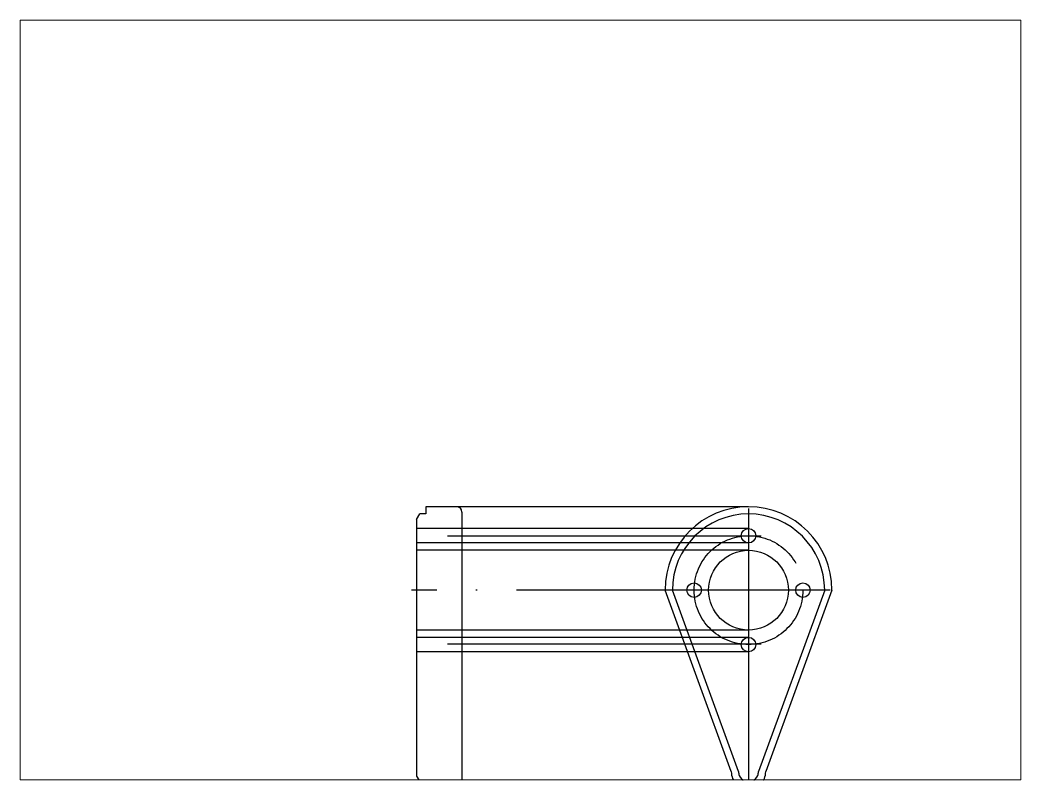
# Paper-space layout 'Лист1' of a CAD drawing. Header units: millimetres. Extents: x 26 to 231, y 20 to 176.
# The model-space entities are those that its viewports show. They can reach past a viewport. Long polylines and large blocks are cut down to what shows.
import ezdxf

# ---------------------------------------------------------------- set-up
doc = ezdxf.new("R2010")
doc.units = ezdxf.units.MM
doc.linetypes.add('ACAD_ISO04W100', pattern=[30, 24, -3, 0, -3])
doc.layers.add('Вспомогательные линии', color=160, linetype='Continuous')
doc.layers.add('Оси', color=10, linetype='ACAD_ISO04W100')
doc.layers.add('Контур', color=7, linetype='Continuous', lineweight=30)

# ---------------------------------------------------------------- blocks, each defined once
blk = doc.blocks.new('*U1')
at = {"layer": 'Контур'}
blk.add_circle((0, 0), 4, dxfattribs=at)
blk = doc.blocks.new('*U2')
at = {"layer": 'Контур', "color": 0, "linetype": 'ByBlock', "lineweight": -2, "transparency": 16777216}
for p, rotation in [((80, 208), 270), ((110, 178), 180), ((80, 148), 90.00000000000001)]:
    blk.add_blockref('*U1', p, dxfattribs=dict(at, rotation=rotation))
blk.add_blockref('*U1', (50, 178), dxfattribs=at)

msp = doc.modelspace()

# ---------------------------------------------------------------- linework, layer by layer
at = {"layer": 'Вспомогательные линии'}
for p, q in [((202.65, 137.4), (41.65, 137.4)), ((202.65, 125.4), (44.65, 125.4)), ((202.65, 117.4), (44.65, 117.4)), ((202.65, 113.4), (44.65, 113.4)), ((202.65, 69.4), (44.65, 69.4)), ((202.65, 65.4), (44.65, 65.4)), ((202.65, 57.4), (44.65, 57.4))]:
    msp.add_line(p, q, dxfattribs=at)
at = {"layer": 'Контур'}
for p, q in [((19.65, 130.4), (21.38, 133.4)), ((24.65, 133.4), (21.38, 133.4)), ((41.65, 137.4), (24.65, 137.4)), ((24.65, 137.4), (24.65, 133.4)), ((44.65, 134.4), (44.65, -15.1)), ((19.65, 130.4), (19.65, -11.1)), ((44.65, 125.4), (19.65, 125.4)), ((44.65, 117.4), (19.65, 117.4)), ((44.65, 113.4), (19.65, 113.4)), ((193.15, -8.6), (156.65, 91.4)), ((197.15, -8.6), (160.65, 91.4)), ((244.65, 91.4), (208.15, -8.6)), ((248.65, 91.4), (212.15, -8.6)), ((44.65, 69.4), (19.65, 69.4)), ((44.65, 65.4), (19.65, 65.4)), ((44.65, 57.4), (19.65, 57.4)), ((19.65, -11.1), (21.38, -14.1)), ((21.38, -14.1), (24.65, -14.1)), ((24.65, -18.1), (24.65, -14.1))]:
    msp.add_line(p, q, dxfattribs=at)
msp.add_circle((202.65, 91.4), 22, dxfattribs=at)
for centre, radius, start, end in [((41.65, 134.4), 3, 0, 90), ((202.65, 91.4), 46, 0, 180), ((202.65, 91.4), 42, 0, 180), ((202.65, -8.6), 9.5, 180, 0), ((202.65, -8.6), 5.5, 180, 0), ((41.65, -15.1), 3, 270, 0)]:
    msp.add_arc(centre, radius, start, end, dxfattribs=at)
at = {"layer": 'Оси'}
for p, q in [((202.65, 136.4), (202.65, -17.1)), ((209.64, 121.14), (16.51, 121.14)), ((247.65, 91.4), (16.81, 91.4)), ((209.64, 61.67), (16.81, 61.67))]:
    msp.add_line(p, q, dxfattribs=at)
msp.add_circle((202.65, 91.4), 30, dxfattribs=at)

# ---------------------------------------------------------------- block references
at = {"layer": 'Контур', "rotation": 270}
msp.add_blockref('*U2', (24.65, 171.4), dxfattribs=at)

psp = doc.layouts.new('Лист1')

# ---------------------------------------------------------------- viewports
at = {"layer": 'Вспомогательные линии'}
psp.add_viewport(center=(128.5, 97.5), size=(205.6, 156), view_center_point=(76.93, 196.18), view_height=418.748, dxfattribs=at)

doc.saveas('drawing.dxf')
